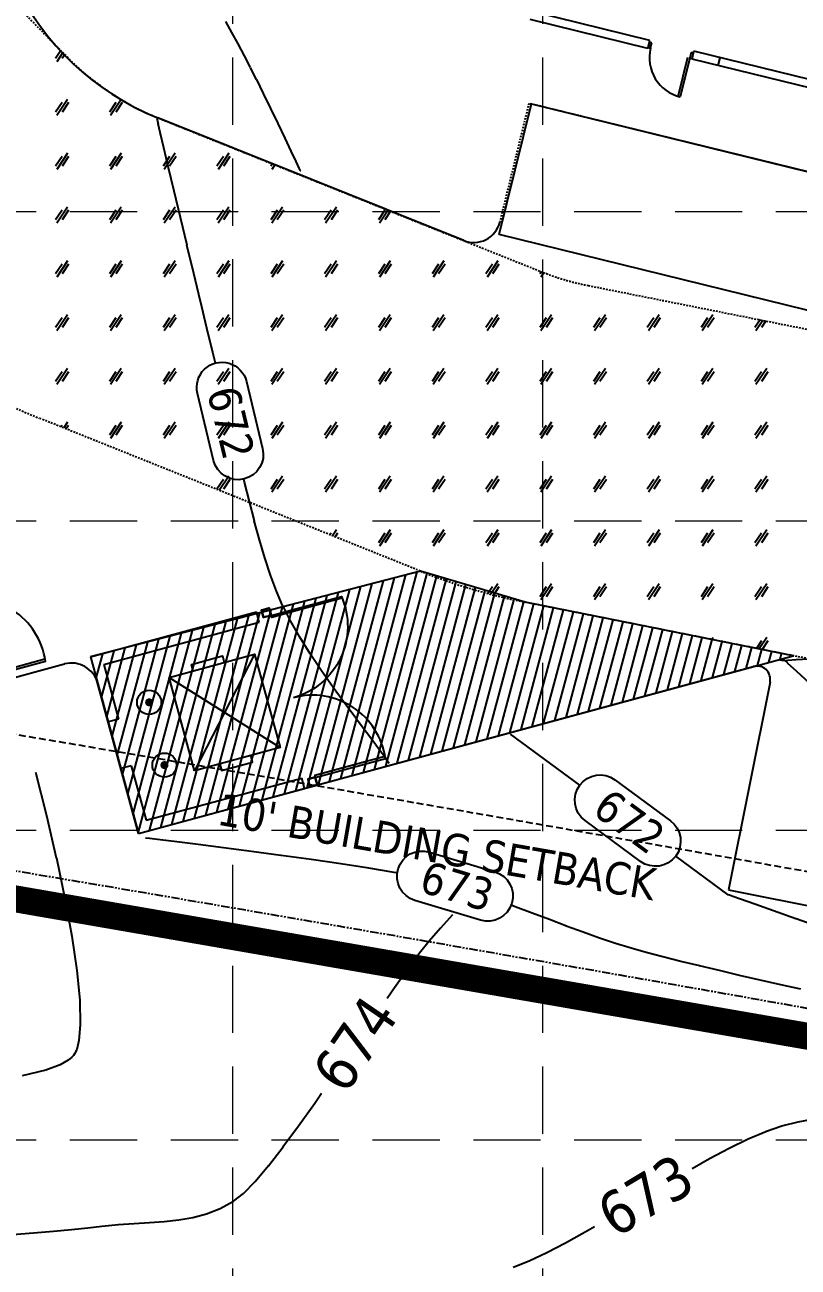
# Model space of a CAD drawing. Header units: inches. Extents: x 6967 to 7890, y 13663 to 15138.
# Drawn here: x 7183.2 to 7240.7, y 14092 to 14184.3 of the extents above; entities that cross this region are included whole.
import ezdxf

# ---------------------------------------------------------------- set-up
doc = ezdxf.new("R2010")
doc.units = ezdxf.units.IN
doc.header["$MEASUREMENT"] = 0
for name, pattern in [('DASHED', [0.75, 0.5, -0.25]), ('DASHED2', [0.375, 0.25, -0.125]), ('HIDDEN', [0.375, 0.25, -0.125]), ('XGWI003AR$0$HIDDEN2', [0.1875, 0.125, -0.0625]), ('xGWI003pt$0$PHANTOM2', [1.25, 0.625, -0.125, 0.125, -0.125, 0.125, -0.125])]:
    doc.linetypes.add(name, pattern=pattern)
for name, color, linetype in [('C-SITE-BLDG-STBK-N', 7, 'DASHED'), ('C-SITE-DUMP-F', 254, 'Continuous'), ('C-SITE-STBK-LSCP-N', 7, 'DASHED2'), ('EC', 35, 'Continuous'), ('GRID', 254, 'HIDDEN'), ('LIMITS OF DISTURBANCE', 1, 'HIDDEN'), ('PC', 35, 'Continuous'), ('XGWI003AR$0$A-WALL', 4, 'Continuous'), ('XGWI003AR$0$a-wall-door', 9, 'Continuous'), ('XGWI003AR$0$C-ESMT-ACCS-HTCH-N', 11, 'Continuous'), ('XGWI003AR$0$C-ESMT-ACCS-N', 2, 'XGWI003AR$0$HIDDEN2'), ('XGWI003AR$0$C-PKNG-CURB-FACE-N', 4, 'Continuous'), ('XGWI003AR$0$C-PKNG-PAVE-EDGE-N', 4, 'XGWI003AR$0$HIDDEN2'), ('XGWI003AR$0$C-PKNG-STRP-N', 6, 'Continuous'), ('XGWI003AR$0$G', 7, 'Continuous'), ('xGWI003pt$0$C-BNDY-E', 3, 'xGWI003pt$0$PHANTOM2')]:
    doc.layers.add(name, color=color, linetype=linetype)
doc.styles.add('L100', font='TAHOMA.TTF', dxfattribs={"height": 4})
doc.styles.add('L50', font='TAHOMA.TTF', dxfattribs={"height": 2})
doc.styles.add('L80', font='TAHOMA.TTF', dxfattribs={"height": 3.2})

msp = doc.modelspace()

# ---------------------------------------------------------------- linework, layer by layer
at = {"layer": 'C-SITE-BLDG-STBK-N'}
for centre, radius, start, end in [((7559.18, 14068.524), 410, 153.27169, 170.49731), ((6024.673, 7268.021), 6960.55, 76.3001427, 80.6559403)]:
    msp.add_arc(centre, radius, start, end, dxfattribs=at)
at = {"layer": 'C-SITE-DUMP-F'}
for p, q in [((7212.66, 14143.739), (7188.127, 14137.358)), ((7206.742, 14128.32), (7210.74, 14143.239)), ((7207.579, 14128.547), (7211.574, 14143.456)), ((7208.417, 14128.775), (7212.409, 14143.673)), ((7209.254, 14129.002), (7213.163, 14143.589)), ((7210.092, 14129.23), (7213.882, 14143.375)), ((7210.929, 14129.457), (7214.601, 14143.161)), ((7220.436, 14141.426), (7212.66, 14143.739)), ((7202.555, 14127.183), (7206.567, 14142.154)), ((7203.393, 14127.411), (7207.401, 14142.371)), ((7204.23, 14127.638), (7208.236, 14142.588)), ((7205.067, 14127.865), (7209.07, 14142.805)), ((7205.905, 14128.093), (7209.905, 14143.022)), ((7211.766, 14129.684), (7215.32, 14142.947)), ((7212.604, 14129.912), (7216.039, 14142.734)), ((7213.441, 14130.139), (7216.759, 14142.52)), ((7214.278, 14130.366), (7217.478, 14142.306)), ((7199.206, 14126.274), (7203.228, 14141.286)), ((7200.043, 14126.501), (7204.063, 14141.503)), ((7200.881, 14126.729), (7204.897, 14141.72)), ((7201.718, 14126.956), (7205.732, 14141.937)), ((7215.116, 14130.594), (7218.197, 14142.092)), ((7215.953, 14130.821), (7218.916, 14141.878)), ((7216.791, 14131.048), (7219.635, 14141.664)), ((7217.628, 14131.276), (7220.354, 14141.45)), ((7218.465, 14131.503), (7221.089, 14141.296)), ((7240.376, 14137.451), (7220.436, 14141.426)), ((7195.856, 14125.365), (7199.89, 14140.418)), ((7196.694, 14125.592), (7200.724, 14140.635)), ((7197.531, 14125.819), (7201.559, 14140.852)), ((7198.368, 14126.047), (7202.394, 14141.069)), ((7219.303, 14131.73), (7221.826, 14141.149)), ((7220.14, 14131.958), (7222.564, 14141.002)), ((7220.977, 14132.185), (7223.301, 14140.855)), ((7221.815, 14132.412), (7224.038, 14140.708)), ((7222.652, 14132.64), (7224.775, 14140.561)), ((7223.49, 14132.867), (7225.512, 14140.414)), ((7192.507, 14124.455), (7196.551, 14139.549)), ((7193.344, 14124.683), (7197.386, 14139.766)), ((7194.182, 14124.91), (7198.22, 14139.983)), ((7195.019, 14125.137), (7199.055, 14140.2)), ((7224.327, 14133.094), (7226.249, 14140.267)), ((7225.164, 14133.322), (7226.986, 14140.12)), ((7226.002, 14133.549), (7227.723, 14139.974)), ((7226.839, 14133.776), (7228.46, 14139.827)), ((7227.676, 14134.004), (7229.197, 14139.68)), ((7228.514, 14134.231), (7229.934, 14139.533)), ((7229.351, 14134.458), (7230.672, 14139.386)), ((7190.117, 14130.026), (7192.378, 14138.464)), ((7190.508, 14128.587), (7193.213, 14138.681)), ((7190.899, 14127.147), (7194.047, 14138.898)), ((7191.289, 14125.708), (7194.882, 14139.115)), ((7191.68, 14124.269), (7195.717, 14139.332)), ((7230.189, 14134.686), (7231.409, 14139.239)), ((7231.026, 14134.913), (7232.146, 14139.092)), ((7231.863, 14135.14), (7232.883, 14138.945)), ((7232.701, 14135.368), (7233.62, 14138.798)), ((7233.538, 14135.595), (7234.357, 14138.651)), ((7234.375, 14135.822), (7235.094, 14138.504)), ((7188.554, 14135.784), (7189.04, 14137.596)), ((7188.945, 14134.344), (7189.874, 14137.813)), ((7189.336, 14132.905), (7190.709, 14138.03)), ((7189.726, 14131.465), (7191.543, 14138.247)), ((7235.213, 14136.05), (7235.831, 14138.357)), ((7236.05, 14136.277), (7236.568, 14138.211)), ((7236.888, 14136.504), (7237.305, 14138.064)), ((7237.725, 14136.732), (7238.042, 14137.917)), ((7238.562, 14136.959), (7238.78, 14137.77)), ((7239.4, 14137.186), (7239.517, 14137.623)), ((7188.127, 14137.358), (7191.69, 14124.234)), ((7188.163, 14137.223), (7188.205, 14137.379)), ((7191.69, 14124.234), (7240.376, 14137.451)), ((7240.237, 14137.414), (7240.254, 14137.476))]:
    msp.add_line(p, q, dxfattribs=at)
at = {"layer": 'EC', "color": 35, "extrusion": (0.969738, 0.244147, 0), "elevation": 10416.142}
msp.add_lwpolyline([(11947.258, 674), (11943.939, 674)], dxfattribs=at)
at = {"layer": 'EC', "color": 35, "extrusion": (0.974074, 0.22623, 0), "elevation": 10194.199}
msp.add_lwpolyline([(12133.919, 674), (12130.693, 674)], dxfattribs=at)
at = {"layer": 'EC', "color": 35, "extrusion": (0.978684, 0.205372, 0), "elevation": 9932.769}
msp.add_lwpolyline([(12345.668, 674), (12342.596, 674)], dxfattribs=at)
at = {"layer": 'EC', "color": 35}
for points, elevation in [([(7186.211, 14119.417), (7186.724, 14116.611)], 674), ([(7214.166, 14117.231), (7215.08, 14118.215)], 674), ([(7210.721, 14112.783), (7211.712, 14114.181)], 674), ([(7187.319, 14111.841), (7187.364, 14110.003)], 674), ([(7186.746, 14107.607), (7186.464, 14107.376)], 674), ([(7200.362, 14098.377), (7201.351, 14099.548)], 674), ([(7198.77, 14096.901), (7199.493, 14097.479)], 674), ([(7197.767, 14096.361), (7198.77, 14096.901)], 674), ([(7192.507, 14095.319), (7193.61, 14095.396)], 674), ([(7193.61, 14095.396), (7194.681, 14095.512)], 674), ([(7194.681, 14095.512), (7195.728, 14095.693)], 674), ([(7185.363, 14094.68), (7186.717, 14094.807)], 674), ([(7186.717, 14094.807), (7187.927, 14094.932)], 674), ([(7224.903, 14094.626), (7225.6, 14095.032)], 673), ([(7222.052, 14093.088), (7223.443, 14093.812)], 673)]:
    msp.add_lwpolyline(points, dxfattribs=dict(at, elevation=elevation))
at = {"layer": 'EC', "color": 35, "extrusion": (0.749248, -0.66229, 0), "elevation": -3944.505}
msp.add_lwpolyline([(15353.878, 674), (15355.171, 674)], dxfattribs=at)
at = {"layer": 'EC', "color": 35, "extrusion": (0.989291, 0.145956, 0), "elevation": 9170.17}
msp.add_lwpolyline([(12916.488, 674), (12913.915, 674)], dxfattribs=at)
at = {"layer": 'EC', "color": 35, "extrusion": (0.779731, -0.626115, 0), "elevation": -3213.961}
msp.add_lwpolyline([(15522.085, 674), (15523.245, 674)], dxfattribs=at)
at = {"layer": 'EC', "color": 35, "extrusion": (0.803545, -0.595244, 0), "elevation": -2606.445}
msp.add_lwpolyline([(15634.108, 674), (15635.572, 674)], dxfattribs=at)
at = {"layer": 'EC', "color": 35, "extrusion": (0.995154, 0.098329, 0), "elevation": 8540.093}
msp.add_lwpolyline([(13338.967, 674), (13336.733, 674)], dxfattribs=at)
at = {"layer": 'EC', "color": 35, "extrusion": (0.821987, -0.569506, 0), "elevation": -2110.199}
msp.add_lwpolyline([(15706.117, 674), (15707.075, 674)], dxfattribs=at)
at = {"layer": 'EC', "color": 35, "extrusion": (0.996043, -0.08887, 0), "elevation": 5904.968}
msp.add_lwpolyline([(14692.914, 674), (14691.758, 674)], dxfattribs=at)
at = {"layer": 'EC', "color": 35, "extrusion": (0.908065, -0.41883, 0), "elevation": 617.419}
msp.add_lwpolyline([(15821.323, 674), (15820.957, 674)], dxfattribs=at)
at = {"layer": 'EC', "color": 35, "extrusion": (0.970158, -0.242472, 0), "elevation": 3551.78}
msp.add_lwpolyline([(15430.53, 674), (15429.852, 674)], dxfattribs=at)
at = {"layer": 'EC', "color": 35, "extrusion": (-0.484079, 0.875024, 0), "elevation": 8865.485}
msp.add_lwpolyline([(-13117.411, 674), (-13116.737, 674)], dxfattribs=at)
at = {"layer": 'EC', "color": 35, "extrusion": (0.747983, -0.663718, 0), "elevation": -3987.908}
msp.add_lwpolyline([(15322.383, 674), (15322.222, 674)], dxfattribs=at)
at = {"layer": 'EC', "color": 35, "extrusion": (0.827428, -0.561572, 0), "elevation": -1975.905}
msp.add_lwpolyline([(15709.223, 674), (15709.062, 674)], dxfattribs=at)
at = {"layer": 'EC', "color": 35, "extrusion": (0.238061, -0.97125, 0), "elevation": -11990.671}
msp.add_lwpolyline([(10336.479, 674), (10334.665, 674)], dxfattribs=at)
at = {"layer": 'EC', "color": 35, "extrusion": (0.345385, -0.938461, 0), "elevation": -10757.02}
msp.add_lwpolyline([(11616.029, 674), (11614.883, 674)], dxfattribs=at)
at = {"layer": 'EC', "color": 35, "extrusion": (0.820167, -0.572124, 0), "elevation": -2160.217}
msp.add_lwpolyline([(15689.839, 674), (15690.729, 674)], dxfattribs=at)
at = {"layer": 'EC', "color": 35, "extrusion": (0.813868, -0.581049, 0), "elevation": -2331.475}
msp.add_lwpolyline([(15663.229, 674), (15665.306, 674)], dxfattribs=at)
at = {"layer": 'EC', "color": 35, "extrusion": (0.804042, -0.594572, 0), "elevation": -2592.963}
msp.add_lwpolyline([(15620.121, 674), (15622.07, 674)], dxfattribs=at)
at = {"layer": 'EC', "color": 35, "extrusion": (-0.322718, 0.946495, 0), "elevation": 11011.624}
msp.add_lwpolyline([(-11402.041, 673), (-11403.317, 673)], dxfattribs=at)
at = {"layer": 'EC', "color": 35, "extrusion": (0.239119, -0.97099, 0), "elevation": -11962.279}
msp.add_lwpolyline([(10401.701, 673), (10402.946, 673)], dxfattribs=at)
at = {"layer": 'EC', "color": 35, "extrusion": (-0.186332, 0.982487, 0), "elevation": 12506.637}
msp.add_lwpolyline([(-9741.736, 673), (-9743.218, 673)], dxfattribs=at)
at = {"layer": 'EC', "color": 35, "extrusion": (0.4385, -0.898731, 0), "elevation": -9500.054}
msp.add_lwpolyline([(12686.105, 673), (12687.658, 673)], dxfattribs=at)
at = {"layer": 'EC', "color": 35, "extrusion": (0.39193, -0.919995, 0), "elevation": -10136.931}
msp.add_lwpolyline([(12184.84, 673), (12186.264, 673)], dxfattribs=at)
at = {"layer": 'EC', "color": 35, "extrusion": (0.788745, -0.614721, 0), "elevation": -2987.253}
msp.add_lwpolyline([(15547.766, 674), (15549.533, 674)], dxfattribs=at)
at = {"layer": 'EC', "color": 35, "extrusion": (0.470296, -0.882509, 0), "elevation": -9041.242}
msp.add_lwpolyline([(13015.415, 673), (13017.074, 673)], dxfattribs=at)
at = {"layer": 'EC', "color": 35, "extrusion": (0.491805, -0.870705, 0), "elevation": -8719.21}
msp.add_lwpolyline([(13231.818, 673), (13233.309, 673)], dxfattribs=at)
at = {"layer": 'EC', "color": 35, "extrusion": (0.71909, -0.694917, 0), "elevation": -4619.484}
msp.add_lwpolyline([(15140.408, 674), (15141.658, 674)], dxfattribs=at)
at = {"layer": 'EC', "color": 35, "extrusion": (-0.362478, 0.931992, 0), "elevation": 10528.663}
msp.add_lwpolyline([(-11816.803, 674), (-11817.889, 674)], dxfattribs=at)
at = {"layer": 'EC', "color": 35, "extrusion": (0.09948, -0.99504, 0), "elevation": -13309.972}
msp.add_lwpolyline([(8555.483, 674), (8556.715, 674)], dxfattribs=at)
at = {"layer": 'EC', "color": 35, "extrusion": (0.068082, -0.99768, 0), "elevation": -13572.945}
msp.add_lwpolyline([(8133.135, 674), (8134.318, 674)], dxfattribs=at)
at = {"layer": 'EC', "color": 35, "extrusion": (0.0573, -0.998357, 0), "elevation": -13660.03}
msp.add_lwpolyline([(7987.212, 674), (7988.352, 674)], dxfattribs=at)
at = {"layer": 'EC', "color": 35, "extrusion": (0.257955, -0.966157, 0), "elevation": -11762.482}
msp.add_lwpolyline([(10588.252, 674), (10589.315, 674)], dxfattribs=at)
at = {"layer": 'EC', "color": 35, "extrusion": (0.076993, -0.997032, 0), "elevation": -13499.61}
msp.add_lwpolyline([(8246.188, 674), (8247.746, 674)], dxfattribs=at)
at = {"layer": 'EC', "color": 35, "extrusion": (0.085124, -0.99637, 0), "elevation": -13431.874}
msp.add_lwpolyline([(8357.604, 674), (8359.078, 674)], dxfattribs=at)
at = {"layer": 'EC', "color": 35, "extrusion": (0.113981, -0.993483, 0), "elevation": -13183.787}
msp.add_lwpolyline([(8747.637, 674), (8748.679, 674)], dxfattribs=at)
at = {"layer": 'EC', "color": 35, "extrusion": (0.486893, -0.873462, 0), "elevation": -8793.364}
msp.add_lwpolyline([(13171.576, 673), (13173.248, 673)], dxfattribs=at)
at = {"layer": 'EC', "color": 35, "extrusion": (-0.367459, 0.93004, 0), "elevation": 10453.24}
msp.add_lwpolyline([(-11892.697, 673), (-11893.986, 673)], dxfattribs=at)
at = {"layer": 'EC', "color": 35, "extrusion": (0.424331, -0.905507, 0), "elevation": -9696.854}
msp.add_lwpolyline([(12518.313, 673), (12519.752, 673)], dxfattribs=at)
at = {"layer": 'GRID', "color": 252, "linetype": 'HIDDEN', "lineweight": 0, "ltscale": 20}
for p, q in [((7198.696, 13779.412), (7198.701, 15112.656)), ((7221.761, 13779.409), (7221.737, 15112.651)), ((6991.593, 14170.477), (7865.68, 14170.477)), ((6991.593, 14147.475), (7865.68, 14147.475)), ((6991.593, 14124.472), (7865.68, 14124.472)), ((6991.593, 14101.47), (7865.68, 14101.47))]:
    msp.add_line(p, q, dxfattribs=at)
at = {"layer": 'LIMITS OF DISTURBANCE', "linetype": 'DASHED', "ltscale": 25, "const_width": 2}
msp.add_lwpolyline([(7626.68, 14301.006), (7537.696, 14305.63), (7486.929, 14312.377), (7396.549, 14337.663), (7372.92, 14344.826), (7341.409, 14355.654), (7272.761, 14383.79), (7321.112, 14493.627), (7084.447, 14614.894), (7078.433, 14602.87), (7300.437, 14489.887), (7255.526, 14390.868), (7231.156, 14402.508, 0.426649), (7192.435, 14387.891), (7143.122, 14290.437, 0.055483), (7100.956, 14177.591), (7091.992, 14135.021), (7118.278, 14130.517), (7275.487, 14103.266), (7373.361, 14083.725), (7470.495, 14064.556), (7646.846, 14024.455)], format="xyb", dxfattribs=at)
at = {"layer": 'PC', "color": 25, "extrusion": (0.874271, 0.485439, 0), "elevation": 13178.902}
msp.add_lwpolyline([(8905.967, 672), (8906.893, 672)], dxfattribs=at)
at = {"layer": 'PC', "color": 25}
for points, elevation in [([(7199.098, 14182.918), (7198.629, 14183.774)], 672), ([(7200.479, 14180.276), (7200.034, 14181.155)], 672), ([(7193.1, 14177.257), (7193.08, 14177.343)], 672), ([(7193.584, 14175.201), (7193.314, 14176.349)], 672), ([(7202.592, 14175.92), (7202.076, 14176.999)], 672), ([(7203.047, 14174.963), (7202.592, 14175.92)], 672), ([(7203.411, 14174.194), (7203.047, 14174.963)], 672), ([(7194.348, 14171.971), (7193.935, 14173.717)], 672), ([(7203.652, 14173.682), (7203.411, 14174.194)], 672), ([(7203.74, 14173.497), (7203.652, 14173.682)], 672), ([(7203.718, 14173.479), (7203.72, 14173.481)], 672), ([(7203.732, 14173.49), (7203.74, 14173.497)], 672), ([(7195.801, 14165.87), (7195.298, 14167.975)], 672), ([(7196.302, 14163.788), (7195.801, 14165.87)], 672), ([(7197.228, 14159.982), (7196.783, 14161.801)], 672), ([(7200.311, 14147.465), (7199.939, 14148.9)], 672), ([(7201.957, 14142.252), (7201.519, 14143.437)], 672), ([(7204.466, 14137.587), (7203.686, 14138.829)], 672), ([(7239.521, 14137.114), (7239.748, 14137.094)], 671), ([(7239.748, 14137.094), (7239.991, 14137.11)], 671), ([(7240.626, 14136.294), (7239.987, 14136.881)], 671), ([(7240.611, 14137.157), (7241.553, 14137.23)], 671), ([(7207.035, 14133.899), (7206.17, 14135.096)], 672), ([(7208.648, 14131.732), (7207.871, 14132.769)], 672), ([(7210.1, 14129.775), (7209.807, 14130.181)], 672), ([(7210.265, 14129.54), (7210.1, 14129.775)], 672), ([(7192.501, 14123.866), (7192.217, 14123.9)], 673), ([(7193.303, 14123.768), (7192.501, 14123.866)], 673), ([(7194.542, 14123.615), (7193.303, 14123.768)], 673), ([(7200.094, 14122.902), (7198.017, 14123.174)], 673), ([(7235.543, 14119.68), (7231.643, 14122.557)], 672), ([(7210.711, 14121.345), (7208.82, 14121.656)], 673), ([(7235.553, 14119.676), (7235.543, 14119.68)], 672), ([(7235.631, 14119.649), (7235.553, 14119.676)], 672), ([(7219.703, 14118.795), (7219.399, 14118.906)], 673), ([(7220.974, 14118.316), (7219.703, 14118.795)], 673), ([(7222.245, 14117.833), (7220.974, 14118.316)], 673), ([(7223.508, 14117.356), (7222.245, 14117.833)], 673), ([(7242.481, 14117.235), (7240.594, 14117.896)], 672), ([(7225.98, 14116.459), (7224.755, 14116.894)], 673), ([(7229.448, 14115.393), (7228.333, 14115.704)], 673), ([(7230.681, 14115.068), (7229.448, 14115.393)], 673), ([(7233.423, 14114.388), (7232.013, 14114.732)], 673), ([(7239.449, 14112.999), (7237.924, 14113.342)], 673), ([(7240.952, 14112.665), (7239.449, 14112.999)], 673)]:
    msp.add_lwpolyline(points, dxfattribs=dict(at, elevation=elevation))
at = {"layer": 'PC', "color": 25, "extrusion": (0.880913, 0.473277, 0), "elevation": 13054.238}
msp.add_lwpolyline([(9085.752, 672), (9086.752, 672)], dxfattribs=at)
at = {"layer": 'PC', "color": 25, "extrusion": (0.885749, 0.464164, 0), "elevation": 12959.803}
msp.add_lwpolyline([(9218.955, 672), (9219.952, 672)], dxfattribs=at)
at = {"layer": 'PC', "color": 25, "extrusion": (0.896499, 0.443046, 0), "elevation": 12737.738}
msp.add_lwpolyline([(9521.306, 672), (9522.456, 672)], dxfattribs=at)
at = {"layer": 'PC', "color": 25, "extrusion": (0.899143, 0.437656, 0), "elevation": 12680.345}
msp.add_lwpolyline([(9596.367, 672), (9597.608, 672)], dxfattribs=at)
at = {"layer": 'PC', "color": 25, "extrusion": (0.973446, 0.228916, 0), "elevation": 10247.493}
msp.add_lwpolyline([(12154.272, 672), (12154.284, 672)], dxfattribs=at)
at = {"layer": 'PC', "color": 25, "extrusion": (0.973469, 0.228818, 0), "elevation": 10246.278}
msp.add_lwpolyline([(12154.922, 672), (12155.209, 672)], dxfattribs=at)
at = {"layer": 'PC', "color": 25, "extrusion": (0.900902, 0.434023, 0), "elevation": 12641.512}
msp.add_lwpolyline([(9646.211, 672), (9647.466, 672)], dxfattribs=at)
at = {"layer": 'PC', "color": 25, "extrusion": (0.973419, 0.229031, 0), "elevation": 10248.935}
msp.add_lwpolyline([(12152.035, 672), (12152.682, 672)], dxfattribs=at)
at = {"layer": 'PC', "color": 25, "extrusion": (0.973243, 0.22978, 0), "elevation": 10258.274}
msp.add_lwpolyline([(12141.449, 672), (12142.973, 672)], dxfattribs=at)
at = {"layer": 'PC', "color": 25, "extrusion": (-0.627014, 0.779008, 0), "elevation": 6524.419}
msp.add_lwpolyline([(-14498.727, 672), (-14498.743, 672)], dxfattribs=at)
at = {"layer": 'PC', "color": 25, "extrusion": (0.972979, 0.230893, 0), "elevation": 10272.163}
msp.add_lwpolyline([(12125.913, 672), (12127.904, 672)], dxfattribs=at)
at = {"layer": 'PC', "color": 25, "extrusion": (0.972801, 0.231641, 0), "elevation": 10281.484}
msp.add_lwpolyline([(12115.895, 672), (12118.011, 672)], dxfattribs=at)
at = {"layer": 'PC', "color": 25, "extrusion": (0.971893, 0.235424, 0), "elevation": 10328.526}
msp.add_lwpolyline([(12069.46, 672), (12071.504, 672)], dxfattribs=at)
at = {"layer": 'PC', "color": 25, "extrusion": (0.970471, 0.241217, 0), "elevation": 10400.326}
msp.add_lwpolyline([(12004.962, 672), (12005.765, 672)], dxfattribs=at)
at = {"layer": 'PC', "color": 25, "linetype": 'Continuous'}
for points, elevation in [([(7197.279, 14151.967), (7196.074, 14156.947)], 672), ([(7199.719, 14157.829), (7200.924, 14152.849)], 672), ([(7227.123, 14128.22), (7231.246, 14125.178)], 672), ([(7229.021, 14122.16), (7224.897, 14125.202)], 672), ([(7213.331, 14122.857), (7218.197, 14121.389)], 673), ([(7217.114, 14117.799), (7212.248, 14119.267)], 673)]:
    msp.add_lwpolyline(points, dxfattribs=dict(at, elevation=elevation))
at = {"layer": 'PC', "color": 25, "extrusion": (0.972462, 0.233062, 0), "elevation": 10299.222}
msp.add_lwpolyline([(12082.731, 672), (12082.969, 672)], dxfattribs=at)
at = {"layer": 'PC', "color": 25, "extrusion": (0.970794, 0.239916, 0), "elevation": 10384.201}
msp.add_lwpolyline([(12008.284, 672), (12009.777, 672)], dxfattribs=at)
at = {"layer": 'PC', "color": 25, "extrusion": (0.964073, 0.265637, 0), "elevation": 10699.712}
msp.add_lwpolyline([(11725.071, 672), (11726.526, 672)], dxfattribs=at)
at = {"layer": 'PC', "color": 25, "extrusion": (0.958308, 0.285736, 0), "elevation": 10942.526}
msp.add_lwpolyline([(11497.386, 672), (11498.794, 672)], dxfattribs=at)
at = {"layer": 'PC', "color": 25, "extrusion": (0.950036, 0.31214, 0), "elevation": 11256.433}
msp.add_lwpolyline([(11188.896, 672), (11190.24, 672)], dxfattribs=at)
at = {"layer": 'PC', "color": 25, "extrusion": (0.919896, 0.392162, 0), "elevation": 12171.105}
msp.add_lwpolyline([(10183.904, 672), (10185.071, 672)], dxfattribs=at)
at = {"layer": 'PC', "color": 25, "extrusion": (0.892437, 0.451172, 0), "elevation": 12807.808}
msp.add_lwpolyline([(9369.298, 672), (9370.579, 672)], dxfattribs=at)
at = {"layer": 'PC', "color": 25, "extrusion": (0.866818, 0.498625, 0), "elevation": 13294.256}
msp.add_lwpolyline([(8663.852, 672), (8665.243, 672)], dxfattribs=at)
at = {"layer": 'PC', "color": 25, "extrusion": (0.831349, 0.55575, 0), "elevation": 13846.397}
msp.add_lwpolyline([(7747.879, 672), (7749.386, 672)], dxfattribs=at)
at = {"layer": 'PC', "color": 25, "extrusion": (0.011012, -0.999939, 0), "elevation": -14056.558}
msp.add_lwpolyline([(7394.762, 671), (7394.633, 671)], dxfattribs=at)
at = {"layer": 'PC', "color": 25, "extrusion": (0.150253, 0.988648, 0), "elevation": 15064.385}
msp.add_lwpolyline([(-5033.062, 671), (-5033.186, 671)], dxfattribs=at)
at = {"layer": 'PC', "color": 25, "extrusion": (-0.179739, -0.983714, 0), "elevation": -15208.129}
msp.add_lwpolyline([(4580.851, 671), (4580.627, 671)], dxfattribs=at)
at = {"layer": 'PC', "color": 25, "extrusion": (-0.665598, -0.746311, 0), "elevation": -15369.424}
msp.add_lwpolyline([(-4006.201, 671), (-4006.52, 671)], dxfattribs=at)
at = {"layer": 'PC', "color": 25, "extrusion": (0.075138, -0.997173, 0), "elevation": -13553.149}
msp.add_lwpolyline([(8281.757, 671), (8282.38, 671)], dxfattribs=at)
at = {"layer": 'PC', "color": 25, "extrusion": (0.819363, 0.573276, 0), "elevation": 14007.773}
msp.add_lwpolyline([(7450.646, 672), (7452.157, 672)], dxfattribs=at)
at = {"layer": 'PC', "color": 25, "extrusion": (0.678821, 0.734304, 0), "elevation": 15295.423}
msp.add_lwpolyline([(4277.846, 671), (4279.195, 671)], dxfattribs=at)
at = {"layer": 'PC', "color": 25, "extrusion": (0.803959, 0.594684, 0), "elevation": 14199.369}
msp.add_lwpolyline([(7075.768, 672), (7077.174, 672)], dxfattribs=at)
at = {"layer": 'PC', "color": 25, "extrusion": (0.799834, 0.600221, 0), "elevation": 14247.883}
msp.add_lwpolyline([(6975.118, 672), (6976.266, 672)], dxfattribs=at)
at = {"layer": 'PC', "color": 25, "extrusion": (-0.593536, -0.804807, 0), "elevation": -15658.179}
msp.add_lwpolyline([(-2571.038, 672), (-2577.434, 672)], dxfattribs=at)
at = {"layer": 'PC', "color": 25, "extrusion": (0.803228, 0.595672, 0), "elevation": 14208.071}
msp.add_lwpolyline([(7055.072, 672), (7055.859, 672)], dxfattribs=at)
at = {"layer": 'PC', "color": 25, "extrusion": (0.825947, 0.563747, 0), "elevation": 13920.789}
msp.add_lwpolyline([(7605.362, 672), (7605.49, 672)], dxfattribs=at)
at = {"layer": 'PC', "color": 25, "extrusion": (-0.124626, -0.992204, 0), "elevation": -14910.131}
msp.add_lwpolyline([(5379.893, 673), (5378.282, 673)], dxfattribs=at)
at = {"layer": 'PC', "color": 25, "extrusion": (-0.12697, -0.991907, 0), "elevation": -14922.803}
msp.add_lwpolyline([(5346.534, 673), (5344.642, 673)], dxfattribs=at)
at = {"layer": 'PC', "color": 25, "extrusion": (-0.133304, -0.991075, 0), "elevation": -14956.662}
msp.add_lwpolyline([(5255.406, 673), (5253.188, 673)], dxfattribs=at)
at = {"layer": 'PC', "color": 25, "extrusion": (-0.137723, -0.990471, 0), "elevation": -14979.95}
msp.add_lwpolyline([(5190.913, 673), (5188.651, 673)], dxfattribs=at)
at = {"layer": 'PC', "color": 25, "extrusion": (-0.143479, -0.989653, 0), "elevation": -15009.878}
msp.add_lwpolyline([(5105.956, 673), (5103.73, 673)], dxfattribs=at)
at = {"layer": 'PC', "color": 25, "extrusion": (-0.151287, -0.98849, 0), "elevation": -15049.717}
msp.add_lwpolyline([(4989.417, 673), (4987.307, 673)], dxfattribs=at)
at = {"layer": 'PC', "color": 25, "extrusion": (-0.179846, -0.983695, 0), "elevation": -15187.911}
msp.add_lwpolyline([(4553.695, 673), (4553.471, 673)], dxfattribs=at)
at = {"layer": 'PC', "color": 25, "extrusion": (-0.335008, -0.942215, 0), "elevation": -15727.743}
msp.add_lwpolyline([(2087.597, 672), (2087.327, 672)], dxfattribs=at)
at = {"layer": 'PC', "color": 25, "extrusion": (-0.334506, -0.942394, 0), "elevation": -15726.629}
msp.add_lwpolyline([(2096.586, 672), (2095.973, 672)], dxfattribs=at)
at = {"layer": 'PC', "color": 25, "extrusion": (-0.333776, -0.942652, 0), "elevation": -15725}
msp.add_lwpolyline([(2109.898, 672), (2108.767, 672)], dxfattribs=at)
at = {"layer": 'PC', "color": 25, "extrusion": (-0.332859, -0.942976, 0), "elevation": -15722.941}
msp.add_lwpolyline([(2126.667, 672), (2125.187, 672)], dxfattribs=at)
at = {"layer": 'PC', "color": 25, "extrusion": (-0.331797, -0.943351, 0), "elevation": -15720.537}
msp.add_lwpolyline([(2146.137, 672), (2144.367, 672)], dxfattribs=at)
at = {"layer": 'PC', "color": 25, "extrusion": (-0.346912, -0.937898, 0), "elevation": -15746.557}
msp.add_lwpolyline([(1878.758, 673), (1877.428, 673)], dxfattribs=at)
at = {"layer": 'PC', "color": 25, "extrusion": (-0.317378, -0.948299, 0), "elevation": -15679.992}
msp.add_lwpolyline([(2373.398, 673), (2372.138, 673)], dxfattribs=at)
at = {"layer": 'PC', "color": 25, "extrusion": (-0.292571, -0.956244, 0), "elevation": -15612.856}
msp.add_lwpolyline([(2782.197, 673), (2780.987, 673)], dxfattribs=at)
at = {"layer": 'PC', "color": 25, "extrusion": (-0.244789, -0.969576, 0), "elevation": -15455.627}
msp.add_lwpolyline([(3556.86, 673), (3555.486, 673)], dxfattribs=at)
at = {"layer": 'PC', "color": 25, "extrusion": (-0.230901, -0.972977, 0), "elevation": -15403.184}
msp.add_lwpolyline([(3780.437, 673), (3778.927, 673)], dxfattribs=at)
at = {"layer": 'PC', "color": 25, "extrusion": (-0.226105, -0.974103, 0), "elevation": -15384.373}
msp.add_lwpolyline([(3857.818, 673), (3856.271, 673)], dxfattribs=at)
at = {"layer": 'PC', "color": 25, "extrusion": (0.222325, 0.974973, 0), "elevation": 15369.294}
msp.add_lwpolyline([(-3919.024, 673), (-3917.459, 673)], dxfattribs=at)
at = {"layer": 'PC', "color": 25, "linetype": 'Continuous', "extrusion": (0, 0, -1)}
for centre, start, end in [((-7197.896, 14157.388, -672), 346.39479, 166.39479), ((-7199.102, 14152.408, -672), 166.39479, 346.39479), ((-7226.01, 14126.711, -672), 306.40833, 126.40833), ((-7230.134, 14123.669, -672), 126.40833, 306.40833), ((-7212.79, 14121.062, -673), 286.78772, 106.78772), ((-7217.655, 14119.594, -673), 106.78772, 286.78772)]:
    msp.add_arc(centre, 1.875, start, end, dxfattribs=at)
at = {"layer": 'XGWI003AR$0$A-WALL', "color": 7}
for p, q in [((7229.579, 14182.592, 0), (7220.812, 14184.74)), ((7229.722, 14183.178, 0), (7220.956, 14185.327)), ((7229.579, 14182.592, 0), (7229.722, 14183.178, 0)), ((7232.857, 14181.788, 0), (7233, 14182.375, 0)), ((7245.262, 14179.369, 0), (7233, 14182.375, 0)), ((7234.799, 14181.312, 0), (7234.943, 14181.899)), ((7245.119, 14178.782, 0), (7232.857, 14181.788, 0))]:
    msp.add_line(p, q, dxfattribs=at)
at = {"layer": 'XGWI003AR$0$a-wall-door'}
for p, q in [((7229.688, 14183.037, 0), (7229.594, 14182.652, 0)), ((7229.87, 14182.992, 0), (7229.688, 14183.037, 0)), ((7229.776, 14182.608, 0), (7229.87, 14182.992, 0)), ((7229.594, 14182.652, 0), (7229.776, 14182.608, 0)), ((7231.834, 14179.014, 0), (7232.548, 14181.928, 0)), ((7232.689, 14181.893, 0), (7231.975, 14178.98, 0)), ((7232.784, 14182.278, 0), (7232.689, 14181.893, 0)), ((7232.689, 14181.893, 0), (7232.871, 14181.849, 0)), ((7232.966, 14182.233, 0), (7232.784, 14182.278, 0)), ((7232.871, 14181.849, 0), (7232.966, 14182.233, 0)), ((7231.834, 14179.014, 0), (7231.975, 14178.98, 0))]:
    msp.add_line(p, q, dxfattribs=at)
msp.add_arc((7232.689, 14181.893, 0), 3, 166.2275, 256.2275, dxfattribs=at)
at = {"layer": 'XGWI003AR$0$C-ESMT-ACCS-HTCH-N', "color": 255, "linetype": 'Continuous'}
for p, q in [((7185.921, 14182.424), (7185.529, 14181.837)), ((7186.064, 14182.279), (7185.609, 14181.597)), ((7186.207, 14182.133), (7186.009, 14181.837)), ((7186.009, 14178.557), (7185.529, 14177.837)), ((7186.409, 14178.797), (7185.609, 14177.597)), ((7186.489, 14178.557), (7186.009, 14177.837)), ((7190.009, 14178.557), (7189.529, 14177.837)), ((7190.403, 14178.788), (7189.609, 14177.597)), ((7190.489, 14178.557), (7190.009, 14177.837)), ((7186.009, 14174.557), (7185.529, 14173.837)), ((7186.409, 14174.797), (7185.609, 14173.597)), ((7186.489, 14174.557), (7186.009, 14173.837)), ((7190.009, 14174.557), (7189.529, 14173.837)), ((7190.409, 14174.797), (7189.609, 14173.597)), ((7190.489, 14174.557), (7190.009, 14173.837)), ((7194.009, 14174.557), (7193.529, 14173.837)), ((7194.409, 14174.797), (7193.609, 14173.597)), ((7194.489, 14174.557), (7194.009, 14173.837)), ((7198.009, 14174.557), (7197.529, 14173.837)), ((7198.409, 14174.797), (7197.609, 14173.597)), ((7198.489, 14174.557), (7198.009, 14173.837)), ((7201.647, 14174.013), (7201.529, 14173.837)), ((7201.836, 14173.937), (7201.609, 14173.597)), ((7202.026, 14173.861), (7202.009, 14173.837)), ((7186.409, 14170.797), (7185.609, 14169.597)), ((7190.409, 14170.797), (7189.609, 14169.597)), ((7194.409, 14170.797), (7193.609, 14169.597)), ((7198.409, 14170.797), (7197.609, 14169.597)), ((7202.409, 14170.797), (7201.609, 14169.597)), ((7206.409, 14170.797), (7205.609, 14169.597)), ((7186.009, 14170.557), (7185.529, 14169.837)), ((7186.489, 14170.557), (7186.009, 14169.837)), ((7190.009, 14170.557), (7189.529, 14169.837)), ((7190.489, 14170.557), (7190.009, 14169.837)), ((7194.009, 14170.557), (7193.529, 14169.837)), ((7194.489, 14170.557), (7194.009, 14169.837)), ((7198.009, 14170.557), (7197.529, 14169.837)), ((7198.489, 14170.557), (7198.009, 14169.837)), ((7202.009, 14170.557), (7201.529, 14169.837)), ((7202.489, 14170.557), (7202.009, 14169.837)), ((7206.009, 14170.557), (7205.529, 14169.837)), ((7206.489, 14170.557), (7206.009, 14169.837)), ((7210.009, 14170.557), (7209.529, 14169.837)), ((7210.253, 14170.562), (7209.609, 14169.597)), ((7210.442, 14170.486), (7210.009, 14169.837)), ((7186.009, 14166.557), (7185.529, 14165.837)), ((7186.409, 14166.797), (7185.609, 14165.597)), ((7186.489, 14166.557), (7186.009, 14165.837)), ((7190.009, 14166.557), (7189.529, 14165.837)), ((7190.409, 14166.797), (7189.609, 14165.597)), ((7190.489, 14166.557), (7190.009, 14165.837)), ((7194.009, 14166.557), (7193.529, 14165.837)), ((7194.409, 14166.797), (7193.609, 14165.597)), ((7194.489, 14166.557), (7194.009, 14165.837)), ((7198.009, 14166.557), (7197.529, 14165.837)), ((7198.409, 14166.797), (7197.609, 14165.597)), ((7198.489, 14166.557), (7198.009, 14165.837)), ((7202.009, 14166.557), (7201.529, 14165.837)), ((7202.409, 14166.797), (7201.609, 14165.597)), ((7202.489, 14166.557), (7202.009, 14165.837)), ((7206.009, 14166.557), (7205.529, 14165.837)), ((7206.409, 14166.797), (7205.609, 14165.597)), ((7206.489, 14166.557), (7206.009, 14165.837)), ((7210.009, 14166.557), (7209.529, 14165.837)), ((7210.409, 14166.797), (7209.609, 14165.597)), ((7210.489, 14166.557), (7210.009, 14165.837)), ((7214.009, 14166.557), (7213.529, 14165.837)), ((7214.409, 14166.797), (7213.609, 14165.597)), ((7214.489, 14166.557), (7214.009, 14165.837)), ((7218.009, 14166.557), (7217.529, 14165.837)), ((7218.409, 14166.797), (7217.609, 14165.597)), ((7218.489, 14166.557), (7218.009, 14165.837)), ((7221.636, 14165.997), (7221.529, 14165.837)), ((7221.826, 14165.922), (7221.609, 14165.597)), ((7222.018, 14165.849), (7222.009, 14165.837)), ((7186.009, 14162.557), (7185.529, 14161.837)), ((7186.409, 14162.797), (7185.609, 14161.597)), ((7186.489, 14162.557), (7186.009, 14161.837)), ((7190.009, 14162.557), (7189.529, 14161.837)), ((7190.409, 14162.797), (7189.609, 14161.597)), ((7190.489, 14162.557), (7190.009, 14161.837)), ((7194.009, 14162.557), (7193.529, 14161.837)), ((7194.409, 14162.797), (7193.609, 14161.597)), ((7194.489, 14162.557), (7194.009, 14161.837)), ((7198.009, 14162.557), (7197.529, 14161.837)), ((7198.409, 14162.797), (7197.609, 14161.597)), ((7198.489, 14162.557), (7198.009, 14161.837)), ((7202.009, 14162.557), (7201.529, 14161.837)), ((7202.409, 14162.797), (7201.609, 14161.597)), ((7202.489, 14162.557), (7202.009, 14161.837)), ((7206.009, 14162.557), (7205.529, 14161.837)), ((7206.409, 14162.797), (7205.609, 14161.597)), ((7206.489, 14162.557), (7206.009, 14161.837)), ((7210.009, 14162.557), (7209.529, 14161.837)), ((7210.409, 14162.797), (7209.609, 14161.597)), ((7210.489, 14162.557), (7210.009, 14161.837)), ((7214.009, 14162.557), (7213.529, 14161.837)), ((7214.409, 14162.797), (7213.609, 14161.597)), ((7214.489, 14162.557), (7214.009, 14161.837)), ((7218.009, 14162.557), (7217.529, 14161.837)), ((7218.409, 14162.797), (7217.609, 14161.597)), ((7218.489, 14162.557), (7218.009, 14161.837)), ((7222.009, 14162.557), (7221.529, 14161.837)), ((7222.409, 14162.797), (7221.609, 14161.597)), ((7222.489, 14162.557), (7222.009, 14161.837)), ((7226.009, 14162.557), (7225.529, 14161.837)), ((7226.409, 14162.797), (7225.609, 14161.597)), ((7226.489, 14162.557), (7226.009, 14161.837)), ((7230.009, 14162.557), (7229.529, 14161.837)), ((7230.409, 14162.797), (7229.609, 14161.597)), ((7230.489, 14162.557), (7230.009, 14161.837)), ((7234.009, 14162.557), (7233.529, 14161.837)), ((7234.409, 14162.797), (7233.609, 14161.597)), ((7234.489, 14162.557), (7234.009, 14161.837)), ((7237.914, 14162.414), (7237.529, 14161.837)), ((7238.126, 14162.372), (7237.609, 14161.597)), ((7238.338, 14162.33), (7238.009, 14161.837)), ((7186.409, 14158.797), (7185.609, 14157.597)), ((7190.409, 14158.797), (7189.609, 14157.597)), ((7194.409, 14158.797), (7193.609, 14157.597)), ((7198.409, 14158.797), (7197.609, 14157.597)), ((7202.409, 14158.797), (7201.609, 14157.597)), ((7206.409, 14158.797), (7205.609, 14157.597)), ((7210.409, 14158.797), (7209.609, 14157.597)), ((7214.409, 14158.797), (7213.609, 14157.597)), ((7218.409, 14158.797), (7217.609, 14157.597)), ((7222.409, 14158.797), (7221.609, 14157.597)), ((7226.409, 14158.797), (7225.609, 14157.597)), ((7230.409, 14158.797), (7229.609, 14157.597)), ((7234.409, 14158.797), (7233.609, 14157.597)), ((7238.409, 14158.797), (7237.609, 14157.597)), ((7186.009, 14158.557), (7185.529, 14157.837)), ((7186.489, 14158.557), (7186.009, 14157.837)), ((7190.009, 14158.557), (7189.529, 14157.837)), ((7190.489, 14158.557), (7190.009, 14157.837)), ((7194.009, 14158.557), (7193.529, 14157.837)), ((7194.489, 14158.557), (7194.009, 14157.837)), ((7198.009, 14158.557), (7197.529, 14157.837)), ((7198.489, 14158.557), (7198.009, 14157.837)), ((7202.009, 14158.557), (7201.529, 14157.837)), ((7202.489, 14158.557), (7202.009, 14157.837)), ((7206.009, 14158.557), (7205.529, 14157.837)), ((7206.489, 14158.557), (7206.009, 14157.837)), ((7210.009, 14158.557), (7209.529, 14157.837)), ((7210.489, 14158.557), (7210.009, 14157.837)), ((7214.009, 14158.557), (7213.529, 14157.837)), ((7214.489, 14158.557), (7214.009, 14157.837)), ((7218.009, 14158.557), (7217.529, 14157.837)), ((7218.489, 14158.557), (7218.009, 14157.837)), ((7222.009, 14158.557), (7221.529, 14157.837)), ((7222.489, 14158.557), (7222.009, 14157.837)), ((7226.009, 14158.557), (7225.529, 14157.837)), ((7226.489, 14158.557), (7226.009, 14157.837)), ((7230.009, 14158.557), (7229.529, 14157.837)), ((7230.489, 14158.557), (7230.009, 14157.837)), ((7234.009, 14158.557), (7233.529, 14157.837)), ((7234.489, 14158.557), (7234.009, 14157.837)), ((7238.009, 14158.557), (7237.529, 14157.837)), ((7238.489, 14158.557), (7238.009, 14157.837)), ((7186.009, 14154.557), (7185.941, 14154.454)), ((7186.409, 14154.797), (7186.13, 14154.378)), ((7186.489, 14154.557), (7186.319, 14154.302)), ((7190.009, 14154.557), (7189.529, 14153.837)), ((7190.409, 14154.797), (7189.609, 14153.597)), ((7190.489, 14154.557), (7190.009, 14153.837)), ((7194.009, 14154.557), (7193.529, 14153.837)), ((7194.409, 14154.797), (7193.609, 14153.597)), ((7194.489, 14154.557), (7194.009, 14153.837)), ((7198.009, 14154.557), (7197.529, 14153.837)), ((7198.409, 14154.797), (7197.609, 14153.597)), ((7198.489, 14154.557), (7198.009, 14153.837)), ((7202.009, 14154.557), (7201.529, 14153.837)), ((7202.409, 14154.797), (7201.609, 14153.597)), ((7202.489, 14154.557), (7202.009, 14153.837)), ((7206.009, 14154.557), (7205.529, 14153.837)), ((7206.409, 14154.797), (7205.609, 14153.597)), ((7206.489, 14154.557), (7206.009, 14153.837)), ((7210.009, 14154.557), (7209.529, 14153.837)), ((7210.409, 14154.797), (7209.609, 14153.597)), ((7210.489, 14154.557), (7210.009, 14153.837)), ((7214.009, 14154.557), (7213.529, 14153.837)), ((7214.409, 14154.797), (7213.609, 14153.597)), ((7214.489, 14154.557), (7214.009, 14153.837)), ((7218.009, 14154.557), (7217.529, 14153.837)), ((7218.409, 14154.797), (7217.609, 14153.597)), ((7218.489, 14154.557), (7218.009, 14153.837)), ((7222.009, 14154.557), (7221.529, 14153.837)), ((7222.409, 14154.797), (7221.609, 14153.597)), ((7222.489, 14154.557), (7222.009, 14153.837)), ((7226.009, 14154.557), (7225.529, 14153.837)), ((7226.409, 14154.797), (7225.609, 14153.597)), ((7226.489, 14154.557), (7226.009, 14153.837)), ((7230.009, 14154.557), (7229.529, 14153.837)), ((7230.409, 14154.797), (7229.609, 14153.597)), ((7230.489, 14154.557), (7230.009, 14153.837)), ((7234.009, 14154.557), (7233.529, 14153.837)), ((7234.409, 14154.797), (7233.609, 14153.597)), ((7234.489, 14154.557), (7234.009, 14153.837)), ((7238.009, 14154.557), (7237.529, 14153.837)), ((7238.409, 14154.797), (7237.609, 14153.597)), ((7238.489, 14154.557), (7238.009, 14153.837)), ((7198.009, 14150.557), (7197.529, 14149.837)), ((7198.409, 14150.797), (7197.703, 14149.737)), ((7198.489, 14150.557), (7198.009, 14149.837)), ((7202.009, 14150.557), (7201.529, 14149.837)), ((7202.409, 14150.797), (7201.609, 14149.597)), ((7202.489, 14150.557), (7202.009, 14149.837)), ((7206.009, 14150.557), (7205.529, 14149.837)), ((7206.409, 14150.797), (7205.609, 14149.597)), ((7206.489, 14150.557), (7206.009, 14149.837)), ((7210.009, 14150.557), (7209.529, 14149.837)), ((7210.409, 14150.797), (7209.609, 14149.597)), ((7210.489, 14150.557), (7210.009, 14149.837)), ((7214.009, 14150.557), (7213.529, 14149.837)), ((7214.409, 14150.797), (7213.609, 14149.597)), ((7214.489, 14150.557), (7214.009, 14149.837)), ((7218.009, 14150.557), (7217.529, 14149.837)), ((7218.409, 14150.797), (7217.609, 14149.597)), ((7218.489, 14150.557), (7218.009, 14149.837)), ((7222.009, 14150.557), (7221.529, 14149.837)), ((7222.409, 14150.797), (7221.609, 14149.597)), ((7222.489, 14150.557), (7222.009, 14149.837)), ((7226.009, 14150.557), (7225.529, 14149.837)), ((7226.409, 14150.797), (7225.609, 14149.597)), ((7226.489, 14150.557), (7226.009, 14149.837)), ((7230.009, 14150.557), (7229.529, 14149.837)), ((7230.409, 14150.797), (7229.609, 14149.597)), ((7230.489, 14150.557), (7230.009, 14149.837)), ((7234.009, 14150.557), (7233.529, 14149.837)), ((7234.409, 14150.797), (7233.609, 14149.597)), ((7234.489, 14150.557), (7234.009, 14149.837)), ((7238.009, 14150.557), (7237.529, 14149.837)), ((7238.409, 14150.797), (7237.609, 14149.597)), ((7238.489, 14150.557), (7238.009, 14149.837)), ((7206.409, 14146.797), (7206.119, 14146.362)), ((7210.409, 14146.797), (7209.609, 14145.597)), ((7214.409, 14146.797), (7213.609, 14145.597)), ((7218.409, 14146.797), (7217.609, 14145.597)), ((7222.409, 14146.797), (7221.609, 14145.597)), ((7226.409, 14146.797), (7225.609, 14145.597)), ((7230.409, 14146.797), (7229.609, 14145.597)), ((7234.409, 14146.797), (7233.609, 14145.597)), ((7238.409, 14146.797), (7237.609, 14145.597)), ((7206.009, 14146.557), (7205.93, 14146.438)), ((7206.489, 14146.557), (7206.309, 14146.286)), ((7210.009, 14146.557), (7209.529, 14145.837)), ((7210.489, 14146.557), (7210.009, 14145.837)), ((7214.009, 14146.557), (7213.529, 14145.837)), ((7214.489, 14146.557), (7214.009, 14145.837)), ((7218.009, 14146.557), (7217.529, 14145.837)), ((7218.489, 14146.557), (7218.009, 14145.837)), ((7222.009, 14146.557), (7221.529, 14145.837)), ((7222.489, 14146.557), (7222.009, 14145.837)), ((7226.009, 14146.557), (7225.529, 14145.837)), ((7226.489, 14146.557), (7226.009, 14145.837)), ((7230.009, 14146.557), (7229.529, 14145.837)), ((7230.489, 14146.557), (7230.009, 14145.837)), ((7234.009, 14146.557), (7233.529, 14145.837)), ((7234.489, 14146.557), (7234.009, 14145.837)), ((7238.009, 14146.557), (7237.529, 14145.837)), ((7238.489, 14146.557), (7238.009, 14145.837)), ((7218.009, 14142.557), (7217.683, 14142.067)), ((7218.409, 14142.797), (7217.887, 14142.013)), ((7218.489, 14142.557), (7218.092, 14141.96)), ((7222.009, 14142.557), (7221.529, 14141.837)), ((7222.409, 14142.797), (7221.609, 14141.597)), ((7222.489, 14142.557), (7222.009, 14141.837)), ((7226.009, 14142.557), (7225.529, 14141.837)), ((7226.409, 14142.797), (7225.609, 14141.597)), ((7226.489, 14142.557), (7226.009, 14141.837)), ((7230.009, 14142.557), (7229.529, 14141.837)), ((7230.409, 14142.797), (7229.609, 14141.597)), ((7230.489, 14142.557), (7230.009, 14141.837)), ((7234.009, 14142.557), (7233.529, 14141.837)), ((7234.409, 14142.797), (7233.609, 14141.597)), ((7234.489, 14142.557), (7234.009, 14141.837)), ((7238.009, 14142.557), (7237.529, 14141.837)), ((7238.409, 14142.797), (7237.609, 14141.597)), ((7238.489, 14142.557), (7238.009, 14141.837)), ((7234.409, 14138.797), (7234.318, 14138.659)), ((7238.009, 14138.557), (7237.637, 14137.998)), ((7238.409, 14138.797), (7237.848, 14137.955)), ((7238.489, 14138.557), (7238.06, 14137.913))]:
    msp.add_line(p, q, dxfattribs=at)
at = {"layer": 'XGWI003AR$0$C-ESMT-ACCS-N', "color": 7}
for p, q in [((7177.387, 14191.142), (7186.37, 14181.966)), ((7193.218, 14177.393), (7221.593, 14166.014)), ((7225.128, 14164.963), (7380.616, 14133.971)), ((7212.66, 14143.739), (7184.285, 14155.118)), ((7375.925, 14110.434), (7220.436, 14141.426))]:
    msp.add_line(p, q, dxfattribs=at)
for centre, radius, start, end in [((7200.662, 14195.956), 20, 224.38888, 248.14792), ((7229.037, 14184.577), 20, 248.14792, 258.7275), ((7200.662, 14195.956), 44, 224.38888, 248.14792), ((7229.037, 14184.577), 44, 248.14792, 258.7275)]:
    msp.add_arc(centre, radius, start, end, dxfattribs=at)
at = {"layer": 'XGWI003AR$0$C-PKNG-CURB-FACE-N', "color": 7}
for p, q in [((7215.878, 14168.306), (7193.127, 14177.43)), ((7263.472, 14168.024), (7225.097, 14177.43)), ((7166.408, 14131.462), (7186.196, 14136.834)), ((7191.69, 14124.234), (7237.412, 14136.647)), ((7191.69, 14124.234), (7188.651, 14135.428)), ((7238.655, 14135.486), (7235.579, 14120.054)), ((7235.579, 14120.054), (7323.843, 14102.461))]:
    msp.add_line(p, q, dxfattribs=at)
for centre, radius, start, end in [((7200.571, 14195.993), 20, 163.16204, 248.14792), ((7216.622, 14170.162), 2, 248.14792, 346.2275), ((7186.72, 14134.904), 2, 15.18908, 105.18908), ((7237.674, 14135.682), 1, 348.7275, 105.18908)]:
    msp.add_arc(centre, radius, start, end, dxfattribs=at)
at = {"layer": 'XGWI003AR$0$C-PKNG-PAVE-EDGE-N', "color": 7}
for p, q in [((7220.725, 14178.502), (7218.565, 14169.686)), ((7225.097, 14177.43), (7220.725, 14178.502))]:
    msp.add_line(p, q, dxfattribs=at)
at = {"layer": 'XGWI003AR$0$C-PKNG-STRP-N', "color": 253}
for p, q in [((7218.525, 14168.745), (7220.906, 14178.457)), ((7220.906, 14178.457), (7259.756, 14168.935)), ((7257.736, 14159.134), (7218.525, 14168.745))]:
    msp.add_line(p, q, dxfattribs=at)
at = {"layer": 'XGWI003AR$0$G', "color": 0, "linetype": 'Continuous'}
for p, q in [((7188.127, 14137.358), (7200.458, 14140.706)), ((7200.668, 14139.934), (7200.458, 14140.706)), ((7189.108, 14136.796), (7200.668, 14139.934)), ((7200.325, 14137.568), (7195.85, 14128.885)), ((7188.127, 14137.358), (7189.437, 14132.533)), ((7189.108, 14136.796), (7190.209, 14132.743)), ((7193.964, 14135.834), (7202.218, 14130.621)), ((7190.209, 14132.743), (7189.437, 14132.533)), ((7191.152, 14129.268), (7190.38, 14129.059)), ((7191.152, 14129.268), (7192.252, 14125.215)), ((7190.38, 14129.059), (7191.69, 14124.234)), ((7192.252, 14125.215), (7203.833, 14128.359)), ((7204.043, 14127.587), (7203.833, 14128.359)), ((7191.69, 14124.234), (7204.043, 14127.587))]:
    msp.add_line(p, q, dxfattribs=at)
for points in [[(7184.733, 14137.183), (7179.514, 14135.765), (7179.549, 14135.633), (7184.769, 14137.05, 0.44851), (7177.941, 14141.558, 0.414212)], [(7206.822, 14141.716), (7201.603, 14140.299), (7201.567, 14140.431), (7206.787, 14141.848, -0.455467), (7203.223, 14134.33, -0.414212)], [(7210.016, 14129.954), (7204.796, 14128.537), (7204.832, 14128.405), (7210.052, 14129.822, 0.44851), (7203.223, 14134.33, 0.414212)]]:
    msp.add_lwpolyline(points, format="xyb", dxfattribs=at)
for points in [[(7201.415, 14140.986), (7201.56, 14140.456, -0.414214), (7201.542, 14140.425), (7201.012, 14140.28, -0.414214), (7200.981, 14140.298), (7200.836, 14140.828, -0.414214), (7200.854, 14140.859), (7201.385, 14141.004, -0.414214)], [(7205.001, 14127.873), (7204.858, 14128.404, 0.414214), (7204.827, 14128.421), (7204.296, 14128.278, 0.414214), (7204.279, 14128.247), (7204.422, 14127.716, 0.414214), (7204.453, 14127.699), (7204.984, 14127.842, 0.414214)]]:
    msp.add_lwpolyline(points, format="xyb", close=True, dxfattribs=at)
for points in [[(7201.391, 14140.98), (7201.536, 14140.449), (7201.005, 14140.304), (7200.86, 14140.835)], [(7195.85, 14128.885), (7193.964, 14135.834), (7200.325, 14137.568), (7202.218, 14130.621)], [(7204.977, 14127.866), (7204.834, 14128.397), (7204.303, 14128.254), (7204.446, 14127.723)]]:
    msp.add_lwpolyline(points, close=True, dxfattribs=at)
for points in [[(7195.76, 14136.324), (7195.629, 14136.806), (7197.945, 14137.437), (7198.076, 14136.954)], [(7197.73, 14129.398), (7197.862, 14128.915), (7200.177, 14129.546), (7200.046, 14130.029)]]:
    msp.add_lwpolyline(points, dxfattribs=at)
at = {"layer": 'XGWI003AR$0$G', "color": 0, "const_width": 0.3}
for points in [[(7192.46, 14133.836, -1), (7192.516, 14134.13, -1)], [(7193.597, 14129.17, -1), (7193.653, 14129.465, -1)]]:
    msp.add_lwpolyline(points, format="xyb", close=True, dxfattribs=at)
at = {"layer": 'XGWI003AR$0$G', "color": 0}
for centre in [(7192.488, 14133.983), (7193.625, 14129.318)]:
    msp.add_circle(centre, 0.9, dxfattribs=at)
at = {"layer": 'xGWI003pt$0$C-BNDY-E', "color": 253}
msp.add_arc((6024.673, 7268.021), 6950.55, 76.3001428, 81.0668632, dxfattribs=at)

# ---------------------------------------------------------------- texts
at = {"layer": 'C-SITE-STBK-LSCP-N', "style": 'L100'}
msp.add_text("10' BUILDING SETBACK", height=2.4, rotation=350.12967, dxfattribs=at).set_placement((7197.433, 14124.911))
at = {"layer": 'EC', "color": 35, "char_height": 3.2, "width": 8.40081, "attachment_point": 1, "style": 'L80'}
for s, insert, rotation in [('\\fTahoma|b0|i0|c0|p34;\\W1.0000000000;\\T1.0000000000;\\o\\l674', (7204.422, 14106.543, 674), 55.63651), ('\\fTahoma|b0|i0|c0|p34;\\W1.0000000000;\\T1.0000000000;\\o\\l673', (7225.466, 14096.872, 673), 31.01682)]:
    msp.add_mtext(s, dxfattribs=dict(at, insert=insert, rotation=rotation))
at = {"layer": 'PC', "color": 25, "char_height": 2.4, "width": 6.3006, "attachment_point": 1, "style": 'L50'}
for s, insert, rotation in [('\\fTahoma|b0|i0|c0|p34;\\W1.0000000000;\\T1.0000000000;\\o\\l672', (7199.111, 14157.682, 672), 283.60521), ('\\fTahoma|b0|i0|c0|p34;\\W1.0000000000;\\T1.0000000000;\\o\\l672', (7226.752, 14127.717, 672), 323.59167), ('\\fTahoma|b0|i0|c0|p34;\\W1.0000000000;\\T1.0000000000;\\o\\l673', (7213.151, 14122.259, 673), 343.21228)]:
    msp.add_mtext(s, dxfattribs=dict(at, insert=insert, rotation=rotation))

doc.saveas('drawing.dxf')
